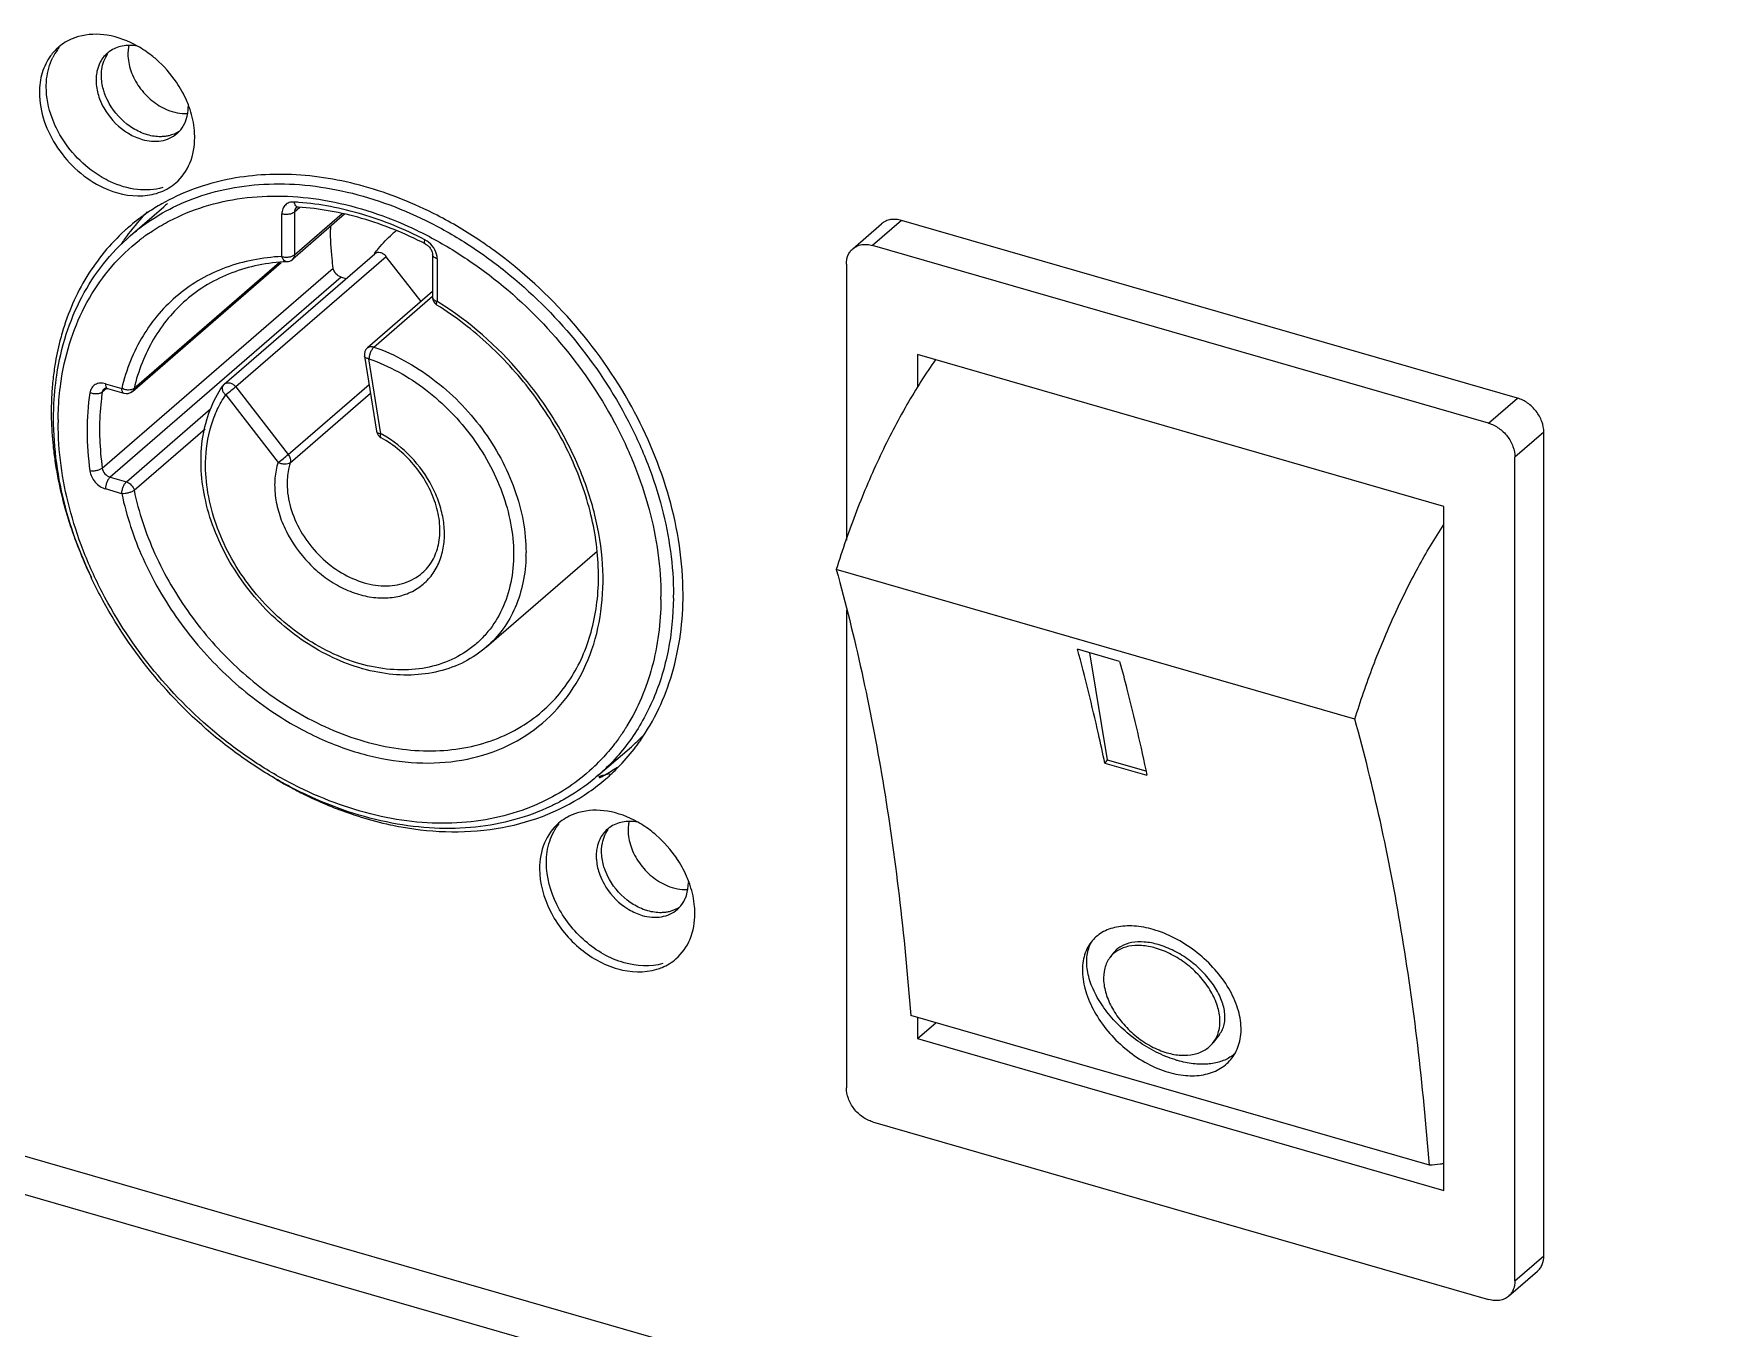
# Model space of a CAD drawing. Header units: millimetres. Extents: x 0 to 3564, y 0 to 2520.
# Drawn here: x 2432.2 to 2487.7, y 1711.8 to 1754.4 of the extents above; entities that cross this region are included whole.
import ezdxf

# ---------------------------------------------------------------- set-up
doc = ezdxf.new("R2010")
doc.units = ezdxf.units.MM
doc.layers.get('0').update_dxf_attribs({"lineweight": 13})

msp = doc.modelspace()

# ---------------------------------------------------------------- linework, layer by layer
for p, q in [((2435.389, 1747.708), (2436.489, 1748.66)), ((2440.376, 1747.026), (2440.376, 1748.429)), ((2442.439, 1748.416), (2440.722, 1746.929)), ((2440.968, 1748.642), (2440.786, 1748.484)), ((2440.786, 1748.484), (2440.786, 1747.081)), ((2440.786, 1747.081), (2442.355, 1748.44)), ((2459.156, 1747.28), (2460.106, 1748.103)), ((2460.761, 1748.213), (2459.811, 1747.391)), ((2481.026, 1742.363), (2460.761, 1748.213)), ((2445.154, 1747.534), (2445.081, 1747.578)), ((2480.076, 1741.541), (2459.811, 1747.391)), ((2434.467, 1740.062), (2442.067, 1746.644)), ((2435.456, 1742.589), (2440.357, 1746.833)), ((2440.293, 1746.825), (2435.513, 1742.686)), ((2438.481, 1742.829), (2443.431, 1747.116)), ((2443.811, 1747.02), (2438.861, 1742.733)), ((2443.423, 1747.113), (2443.427, 1747.119)), ((2443.426, 1747.111), (2443.43, 1747.116)), ((2444.955, 1745.546), (2443.811, 1747.02)), ((2445.335, 1747.084), (2445.335, 1745.681)), ((2445.485, 1746.954), (2445.485, 1745.551)), ((2458.945, 1746.775), (2458.945, 1737.696)), ((2442.324, 1746.347), (2434.724, 1739.766)), ((2442.324, 1746.347), (2442.489, 1746.3)), ((2445.335, 1745.876), (2443.193, 1744.02)), ((2443.405, 1744.048), (2445.335, 1745.72)), ((2443.093, 1743.746), (2443.488, 1741.278)), ((2443.634, 1741.195), (2443.239, 1743.663)), ((2478.604, 1738.805), (2461.283, 1743.805)), ((2461.283, 1743.805), (2461.283, 1742.728)), ((2433.102, 1742.848), (2433.152, 1743.164)), ((2434.574, 1742.84), (2435.109, 1742.686)), ((2440.583, 1740.513), (2443.242, 1742.815)), ((2434.611, 1742.687), (2434.467, 1742.562)), ((2434.618, 1742.694), (2434.641, 1742.682)), ((2434.641, 1742.682), (2435.176, 1742.527)), ((2438.527, 1742.472), (2440.25, 1740.252)), ((2438.861, 1742.733), (2440.583, 1740.513)), ((2440.649, 1740.237), (2443.289, 1742.524)), ((2480.076, 1741.541), (2481.026, 1742.363)), ((2433.015, 1741.658), (2433.015, 1741.558)), ((2435.259, 1739.611), (2438.031, 1742.012)), ((2435.513, 1739.334), (2437.848, 1741.357)), ((2443.488, 1741.278), (2443.488, 1741.278)), ((2481.892, 1741.247), (2480.942, 1740.425)), ((2481.892, 1714.141), (2481.892, 1741.247)), ((2480.942, 1713.318), (2480.942, 1740.425)), ((2434.724, 1739.766), (2435.259, 1739.611)), ((2435.109, 1739.221), (2434.574, 1739.376)), ((2478.604, 1716.288), (2478.604, 1738.805)), ((2447.107, 1734.177), (2450.746, 1737.328)), ((2475.674, 1731.797), (2458.613, 1736.722)), ((2452.847, 1735.734), (2452.847, 1735.833)), ((2458.945, 1735.389), (2458.945, 1719.668)), ((2467.936, 1733.7), (2466.55, 1734.1)), ((2466.943, 1733.986), (2467.531, 1730.466)), ((2450.773, 1729.943), (2451.873, 1730.896)), ((2467.531, 1730.466), (2467.447, 1730.356)), ((2467.447, 1730.356), (2468.832, 1729.956)), ((2467.531, 1730.466), (2468.801, 1730.099)), ((2402.997, 1725.777), (2529.876, 1689.151)), ((2402.626, 1724.617), (2529.876, 1687.883)), ((2467.731, 1724.107), (2467.616, 1723.958)), ((2478.126, 1717.12), (2461.065, 1722.045)), ((2461.283, 1721.983), (2461.283, 1721.288)), ((2461.283, 1721.288), (2461.885, 1721.809)), ((2461.283, 1721.288), (2478.604, 1716.288)), ((2471.222, 1721.43), (2471.017, 1721.162)), ((2459.811, 1718.552), (2480.076, 1712.702)), ((2480.942, 1713.318), (2481.892, 1714.141)), ((2480.731, 1712.812), (2481.681, 1713.635))]:
    msp.add_line(p, q)
for centre, radius, start, end in [((2434.124, 1752.639), 1.681, 130.9426, 143.9829), ((2434.369, 1752.819), 1.707, 140.7295, 143.8541), ((2434.424, 1752.781), 1.773, 143.9077, 153.5645), ((2435.275, 1752.976), 0.981, 125.4039, 130.9027), ((2433.658, 1750.557), 3.927, 34.118, 48.9262), ((2435.686, 1752.833), 1.424, 172.3339, 180.0472), ((2434.175, 1750.814), 3.347, 18.2908, 20.0815), ((2436.277, 1751.818), 0.988, 310.9095, 316.4205), ((2440.833, 1743.661), 6.874, 135.3002, 143.306), ((2439.751, 1742.874), 6.759, 124.9111, 130.9047), ((2439.756, 1742.867), 6.769, 124.0287, 124.9083), ((2439.804, 1742.794), 6.856, 119.5078, 124.0199), ((2440.82, 1743.659), 6.617, 129.4728, 130.894), ((2440.212, 1739.708), 9.129, 85.4827, 86.4257), ((2440.911, 1743.602), 6.972, 143.2978, 145.1918), ((2439.756, 1742.869), 6.767, 130.9065, 132.2672), ((2439.666, 1742.464), 6.464, 124.8087, 127.9523), ((2450.637, 1747.92), 8.659, 179.351, 180.0005), ((2446.271, 1745.145), 3.462, 128.1509, 130.8919), ((2440.961, 1743.567), 7.032, 145.1921, 146.6535), ((2444.727, 1746.904), 0.761, 50.4525, 55.8822), ((2440.526, 1747.156), 0.3, 272.7375, 310.8934), ((2445.635, 1745.681), 0.3, 179.9986, 237.9878), ((2439.569, 1736.087), 11.161, 57.6566, 57.9877), ((2443.389, 1743.793), 0.3, 130.8934, 189.129), ((2442.154, 1741.972), 9.363, 170.8899, 174.1273), ((2438.677, 1742.602), 0.3, 130.8934, 145.7573), ((2435.259, 1742.815), 0.3, 253.8606, 310.8934), ((2443.184, 1741.913), 10.396, 180.0024, 181.2311), ((2443.767, 1741.931), 10.979, 181.2618, 185.9283), ((2443.784, 1741.325), 0.3, 189.108, 241.2312), ((2441.823, 1737.896), 3.764, 60.0573, 61.2294), ((2444.438, 1741.996), 11.653, 185.9053, 188.3967), ((2444.886, 1742.062), 12.106, 188.3975, 191.1365), ((2445.442, 1742.175), 12.673, 191.1503, 195.6508), ((2443.127, 1739.557), 2.58, 180.0073, 182.3885), ((2443.127, 1737.288), 5.28, 358.8486, 0.0017), ((2443.127, 1735.888), 10.13, 359.3986, 0.0005), ((2447.535, 1735.904), 6.625, 310.8958, 315.2619), ((2446.538, 1735.022), 6.861, 315.4938, 322.2097), ((2446.466, 1735.077), 6.952, 322.2055, 324.9351), ((2446.194, 1734.926), 6.464, 313.8467, 316.8387), ((2447.562, 1735.889), 6.847, 300.0577, 304.2196), ((2446.594, 1734.967), 6.783, 310.9095, 315.4828), ((2447.308, 1741.899), 14.018, 239.4846, 241.8646), ((2446.61, 1734.95), 6.759, 304.9111, 310.9047), ((2447.514, 1735.972), 6.943, 298.4699, 300.0625), ((2446.234, 1738.982), 10.898, 257.834, 259.7768), ((2451.73, 1727.441), 0.981, 125.4039, 130.9027), ((2450.112, 1725.022), 3.927, 34.118, 48.9262), ((2452.141, 1727.298), 1.424, 172.3339, 180.0472), ((2450.63, 1725.28), 3.347, 18.2908, 20.0815), ((2452.732, 1726.283), 0.988, 310.9095, 316.4205), ((2467.978, 1723.919), 1.111, 148.1875, 150.9768), ((2470.931, 1721.672), 1.18, 304.8189, 307.9542), ((2470.954, 1721.643), 1.144, 307.9513, 312.9645)]:
    msp.add_arc(centre, radius, start, end)
for points, knots in [([(2433.687, 1754.264), (2433.625, 1754.246), (2433.386, 1754.166), (2433.164, 1754.032), (2433.022, 1753.91)], [0, 0, 0, 0, 0.255323, 1, 1, 1, 1]), ([(2435.626, 1753.95), (2435.319, 1754.122), (2434.683, 1754.365), (2433.991, 1754.35), (2433.687, 1754.264)], [0, 0, 0, 0, 0.527471, 1, 1, 1, 1]), ([(2435.616, 1753.948), (2435.455, 1753.977), (2435.132, 1753.985), (2434.83, 1753.862), (2434.707, 1753.775)], [0, 0, 0, 0, 0.52081, 1, 1, 1, 1]), ([(2435.336, 1753.952), (2435.332, 1753.931), (2435.317, 1753.844), (2435.311, 1753.756), (2435.311, 1753.689)], [0, 0, 0, 0, 0.245423, 1, 1, 1, 1]), ([(2436.238, 1753.517), (2436.19, 1753.559), (2435.997, 1753.718), (2435.789, 1753.858), (2435.626, 1753.95)], [0, 0, 0, 0, 0.253233, 1, 1, 1, 1]), ([(2432.764, 1753.628), (2432.643, 1753.461), (2432.454, 1753.068), (2432.399, 1752.638), (2432.399, 1752.417)], [0, 0, 0, 0, 0.482818, 1, 1, 1, 1]), ([(2432.624, 1752.612), (2432.624, 1752.698), (2432.64, 1753.026), (2432.728, 1753.353), (2432.836, 1753.57)], [0, 0, 0, 0, 0.261, 1, 1, 1, 1]), ([(2434.378, 1753.378), (2434.339, 1753.295), (2434.301, 1753.176), (2434.28, 1753.054), (2434.276, 1753.023)], [0, 0, 0, 0, 0.743252, 1, 1, 1, 1]), ([(2434.438, 1752.983), (2434.438, 1753.05), (2434.454, 1753.302), (2434.546, 1753.552), (2434.655, 1753.702)], [0, 0, 0, 0, 0.264525, 1, 1, 1, 1]), ([(2435.311, 1753.689), (2435.311, 1753.503), (2435.384, 1753.116), (2435.662, 1752.587), (2436.076, 1752.142), (2436.424, 1751.929), (2436.606, 1751.854)], [0, 0, 0, 0, 0.236284, 0.490342, 0.749729, 1, 1, 1, 1]), ([(2434.263, 1752.832), (2434.263, 1752.781), (2434.274, 1752.573), (2434.323, 1752.367), (2434.378, 1752.218)], [0, 0, 0, 0, 0.24008, 1, 1, 1, 1]), ([(2434.556, 1752.363), (2434.537, 1752.414), (2434.471, 1752.615), (2434.438, 1752.827), (2434.438, 1752.983)], [0, 0, 0, 0, 0.260064, 1, 1, 1, 1]), ([(2437.318, 1751.963), (2437.293, 1752.033), (2437.181, 1752.31), (2437.035, 1752.573), (2436.909, 1752.76)], [0, 0, 0, 0, 0.246184, 1, 1, 1, 1]), ([(2432.399, 1752.417), (2432.399, 1751.782), (2432.874, 1750.482), (2433.897, 1749.579), (2434.5, 1749.296)], [0, 0, 0, 0, 0.488225, 1, 1, 1, 1]), ([(2432.962, 1751.244), (2432.907, 1751.355), (2432.721, 1751.788), (2432.624, 1752.263), (2432.624, 1752.612)], [0, 0, 0, 0, 0.261706, 1, 1, 1, 1]), ([(2434.378, 1752.218), (2434.417, 1752.114), (2434.607, 1751.706), (2434.922, 1751.356), (2435.198, 1751.161)], [0, 0, 0, 0, 0.247157, 1, 1, 1, 1]), ([(2435.38, 1751.308), (2435.102, 1751.502), (2434.786, 1751.851), (2434.595, 1752.259), (2434.556, 1752.363)], [0, 0, 0, 0, 0.752682, 1, 1, 1, 1]), ([(2436.606, 1751.854), (2436.711, 1751.811), (2436.923, 1751.746), (2437.144, 1751.729), (2437.25, 1751.733)], [0, 0, 0, 0, 0.515629, 1, 1, 1, 1]), ([(2437.179, 1751.41), (2437.198, 1751.451), (2437.267, 1751.625), (2437.294, 1751.815), (2437.294, 1751.957)], [0, 0, 0, 0, 0.241389, 1, 1, 1, 1]), ([(2437.508, 1750.942), (2437.508, 1751.017), (2437.494, 1751.33), (2437.427, 1751.639), (2437.353, 1751.865)], [0, 0, 0, 0, 0.241038, 1, 1, 1, 1]), ([(2434.735, 1749.487), (2434.548, 1749.574), (2433.82, 1749.999), (2433.242, 1750.675), (2432.962, 1751.244)], [0, 0, 0, 0, 0.245657, 1, 1, 1, 1]), ([(2435.198, 1751.161), (2435.244, 1751.129), (2435.425, 1751.012), (2435.625, 1750.923), (2435.778, 1750.878)], [0, 0, 0, 0, 0.257752, 1, 1, 1, 1]), ([(2435.959, 1751.028), (2435.909, 1751.043), (2435.705, 1751.111), (2435.514, 1751.215), (2435.38, 1751.308)], [0, 0, 0, 0, 0.242338, 1, 1, 1, 1]), ([(2436.988, 1751.14), (2436.888, 1751.075), (2436.737, 1751.013), (2436.579, 1750.984), (2436.538, 1750.979)], [0, 0, 0, 0, 0.742221, 1, 1, 1, 1]), ([(2435.778, 1750.878), (2435.981, 1750.82), (2436.393, 1750.777), (2436.781, 1750.947), (2436.924, 1751.071)], [0, 0, 0, 0, 0.526476, 1, 1, 1, 1]), ([(2436.538, 1750.979), (2436.492, 1750.973), (2436.298, 1750.959), (2436.102, 1750.988), (2435.959, 1751.028)], [0, 0, 0, 0, 0.240118, 1, 1, 1, 1]), ([(2436.885, 1749.45), (2437.085, 1749.623), (2437.415, 1750.094), (2437.508, 1750.655), (2437.508, 1750.942)], [0, 0, 0, 0, 0.479987, 1, 1, 1, 1]), ([(2434.5, 1749.296), (2434.902, 1749.108), (2435.565, 1748.947), (2436.395, 1749.119), (2436.74, 1749.324), (2436.885, 1749.45)], [0, 0, 0, 0, 0.530825, 0.770855, 1, 1, 1, 1]), ([(2436.456, 1749.293), (2436.188, 1749.216), (2435.585, 1749.181), (2435.014, 1749.357), (2434.735, 1749.487)], [0, 0, 0, 0, 0.475171, 1, 1, 1, 1]), ([(2445.484, 1748.381), (2444.719, 1748.776), (2443.159, 1749.404), (2440.749, 1749.815), (2438.451, 1749.639), (2437.049, 1749.113), (2436.427, 1748.76)], [0, 0, 0, 0, 0.273974, 0.531465, 0.772256, 1, 1, 1, 1]), ([(2437.16, 1748.811), (2437.543, 1748.974), (2438.351, 1749.237), (2439.634, 1749.429), (2440.98, 1749.421), (2442.856, 1749.142), (2444.72, 1748.467), (2446.479, 1747.47), (2448.191, 1746.236), (2450.09, 1744.352), (2451.567, 1742.127), (2452.431, 1740.22), (2453.047, 1738.326), (2453.257, 1736.851), (2453.257, 1735.888)], [0, 0, 0, 0, 0.052676, 0.107098, 0.163635, 0.222468, 0.346628, 0.411726, 0.478253, 0.613427, 0.748036, 0.813886, 0.878085, 1, 1, 1, 1]), ([(2436.681, 1748.198), (2437.046, 1748.389), (2437.824, 1748.709), (2439.078, 1748.981), (2440.406, 1749.048), (2442.272, 1748.861), (2444.145, 1748.26), (2445.921, 1747.321), (2447.661, 1746.133), (2449.598, 1744.284), (2451.11, 1742.076), (2451.998, 1740.173), (2452.631, 1738.278), (2452.847, 1736.798), (2452.847, 1735.833)], [0, 0, 0, 0, 0.05233, 0.106249, 0.162226, 0.220529, 0.343932, 0.408888, 0.475433, 0.61105, 0.746463, 0.812764, 0.877397, 1, 1, 1, 1]), ([(2435.389, 1747.708), (2435.651, 1747.935), (2436.215, 1748.351), (2436.837, 1748.673), (2437.16, 1748.811)], [0, 0, 0, 0, 0.497357, 1, 1, 1, 1]), ([(2440.781, 1748.819), (2440.727, 1748.822), (2440.62, 1748.811), (2440.481, 1748.729), (2440.393, 1748.592), (2440.376, 1748.484), (2440.376, 1748.429)], [0, 0, 0, 0, 0.25625, 0.49595, 0.738044, 1, 1, 1, 1]), ([(2440.786, 1748.484), (2440.763, 1748.465), (2440.704, 1748.434), (2440.601, 1748.41), (2440.488, 1748.407), (2440.412, 1748.419), (2440.376, 1748.429)], [0, 0, 0, 0, 0.208421, 0.462084, 0.736249, 1, 1, 1, 1]), ([(2440.912, 1748.649), (2440.897, 1748.65), (2440.866, 1748.661), (2440.828, 1748.699), (2440.798, 1748.753), (2440.786, 1748.796), (2440.781, 1748.819)], [0, 0, 0, 0, 0.194618, 0.419508, 0.688981, 1, 1, 1, 1]), ([(2440.849, 1748.636), (2440.829, 1748.618), (2440.795, 1748.57), (2440.786, 1748.513), (2440.786, 1748.484)], [0, 0, 0, 0, 0.479953, 1, 1, 1, 1]), ([(2440.912, 1748.649), (2440.897, 1748.65), (2440.875, 1748.65), (2440.854, 1748.64), (2440.849, 1748.636)], [0, 0, 0, 0, 0.693556, 1, 1, 1, 1]), ([(2445.093, 1747.441), (2444.425, 1747.785), (2443.065, 1748.339), (2441.617, 1748.605), (2440.912, 1748.649)], [0, 0, 0, 0, 0.515648, 1, 1, 1, 1]), ([(2445.081, 1747.578), (2444.418, 1747.919), (2443.068, 1748.473), (2441.633, 1748.753), (2440.931, 1748.808)], [0, 0, 0, 0, 0.514108, 1, 1, 1, 1]), ([(2447.362, 1747.219), (2447.211, 1747.329), (2446.608, 1747.751), (2445.973, 1748.129), (2445.484, 1748.381)], [0, 0, 0, 0, 0.252959, 1, 1, 1, 1]), ([(2435.205, 1747.877), (2434.723, 1747.439), (2433.868, 1746.397), (2433.336, 1745.163), (2433.147, 1744.515)], [0, 0, 0, 0, 0.490996, 1, 1, 1, 1]), ([(2435.976, 1747.772), (2436.032, 1747.811), (2436.26, 1747.964), (2436.498, 1748.103), (2436.681, 1748.198)], [0, 0, 0, 0, 0.249249, 1, 1, 1, 1]), ([(2442.067, 1746.644), (2442.052, 1746.751), (2442.001, 1747.175), (2441.977, 1747.602), (2441.977, 1747.92)], [0, 0, 0, 0, 0.253837, 1, 1, 1, 1]), ([(2443.427, 1747.119), (2443.468, 1747.179), (2443.641, 1747.41), (2443.841, 1747.62), (2444.005, 1747.761)], [0, 0, 0, 0, 0.251571, 1, 1, 1, 1]), ([(2460.761, 1748.213), (2460.701, 1748.231), (2460.581, 1748.253), (2460.403, 1748.247), (2460.24, 1748.198), (2460.147, 1748.138), (2460.106, 1748.103)], [0, 0, 0, 0, 0.270914, 0.525681, 0.766721, 1, 1, 1, 1]), ([(2432.971, 1743.126), (2433.039, 1743.579), (2433.243, 1744.463), (2433.758, 1745.702), (2434.469, 1746.802), (2435.066, 1747.428), (2435.389, 1747.708)], [0, 0, 0, 0, 0.260422, 0.512251, 0.757789, 1, 1, 1, 1]), ([(2433.152, 1743.164), (2433.231, 1743.609), (2433.455, 1744.471), (2434.003, 1745.669), (2434.745, 1746.719), (2435.36, 1747.304), (2435.691, 1747.561)], [0, 0, 0, 0, 0.260977, 0.512634, 0.757776, 1, 1, 1, 1]), ([(2445.093, 1747.441), (2445.078, 1747.449), (2445.068, 1747.485), (2445.071, 1747.531), (2445.077, 1747.561), (2445.081, 1747.578)], [0, 0, 0, 0, 0.358245, 0.644555, 1, 1, 1, 1]), ([(2445.093, 1747.441), (2445.128, 1747.423), (2445.194, 1747.375), (2445.272, 1747.284), (2445.322, 1747.183), (2445.335, 1747.114), (2445.335, 1747.084)], [0, 0, 0, 0, 0.261153, 0.538667, 0.797021, 1, 1, 1, 1]), ([(2445.485, 1746.954), (2445.485, 1747.053), (2445.427, 1747.259), (2445.294, 1747.423), (2445.212, 1747.491)], [0, 0, 0, 0, 0.482093, 1, 1, 1, 1]), ([(2453.573, 1735.912), (2453.573, 1738.044), (2452.562, 1741.353), (2449.997, 1744.975), (2448.289, 1746.544), (2447.362, 1747.219)], [0, 0, 0, 0, 0.481624, 0.74099, 1, 1, 1, 1]), ([(2458.945, 1746.775), (2458.945, 1746.872), (2458.97, 1747.018), (2459.061, 1747.183), (2459.123, 1747.251), (2459.156, 1747.28)], [0, 0, 0, 0, 0.518373, 0.761985, 1, 1, 1, 1]), ([(2459.156, 1747.28), (2459.197, 1747.316), (2459.29, 1747.375), (2459.453, 1747.424), (2459.631, 1747.43), (2459.751, 1747.408), (2459.811, 1747.391)], [0, 0, 0, 0, 0.233279, 0.474319, 0.729086, 1, 1, 1, 1]), ([(2440.376, 1747.026), (2440.057, 1747.01), (2439.429, 1746.936), (2438.528, 1746.686), (2437.699, 1746.302), (2436.956, 1745.79), (2436.314, 1745.16), (2435.782, 1744.423), (2435.37, 1743.591), (2435.182, 1742.994), (2435.109, 1742.686)], [0, 0, 0, 0, 0.130446, 0.256783, 0.380037, 0.501563, 0.622867, 0.74548, 0.870818, 1, 1, 1, 1]), ([(2440.54, 1746.856), (2440.225, 1746.841), (2439.608, 1746.766), (2438.726, 1746.514), (2437.92, 1746.126), (2437.441, 1745.782), (2437.222, 1745.591)], [0, 0, 0, 0, 0.261584, 0.513642, 0.758687, 1, 1, 1, 1]), ([(2440.376, 1747.026), (2440.412, 1747.015), (2440.488, 1747.003), (2440.601, 1747.007), (2440.704, 1747.03), (2440.763, 1747.061), (2440.786, 1747.081)], [0, 0, 0, 0, 0.263751, 0.537917, 0.79158, 1, 1, 1, 1]), ([(2440.54, 1746.856), (2440.524, 1746.855), (2440.487, 1746.863), (2440.44, 1746.9), (2440.402, 1746.956), (2440.383, 1747.001), (2440.376, 1747.026)], [0, 0, 0, 0, 0.198551, 0.425431, 0.693839, 1, 1, 1, 1]), ([(2440.786, 1747.081), (2440.786, 1747.051), (2440.776, 1746.994), (2440.743, 1746.946), (2440.722, 1746.929)], [0, 0, 0, 0, 0.52008, 1, 1, 1, 1]), ([(2442.324, 1746.347), (2442.259, 1746.366), (2442.141, 1746.448), (2442.077, 1746.577), (2442.067, 1746.644)], [0, 0, 0, 0, 0.499972, 1, 1, 1, 1]), ([(2443.811, 1747.02), (2443.786, 1747.052), (2443.728, 1747.107), (2443.624, 1747.157), (2443.532, 1747.163), (2443.469, 1747.143), (2443.442, 1747.126), (2443.431, 1747.116)], [0, 0, 0, 0, 0.280899, 0.545747, 0.783061, 0.893104, 1, 1, 1, 1]), ([(2445.485, 1746.954), (2445.464, 1746.96), (2445.425, 1746.975), (2445.377, 1747.005), (2445.344, 1747.041), (2445.335, 1747.071), (2445.335, 1747.084)], [0, 0, 0, 0, 0.315677, 0.58638, 0.809407, 1, 1, 1, 1]), ([(2437.222, 1745.591), (2437.012, 1745.409), (2436.619, 1745.008), (2436.133, 1744.312), (2435.755, 1743.532), (2435.581, 1742.974), (2435.513, 1742.686)], [0, 0, 0, 0, 0.243277, 0.489385, 0.740949, 1, 1, 1, 1]), ([(2445.335, 1745.681), (2445.335, 1745.667), (2445.344, 1745.638), (2445.377, 1745.601), (2445.425, 1745.571), (2445.464, 1745.557), (2445.485, 1745.551)], [0, 0, 0, 0, 0.190593, 0.413621, 0.684323, 1, 1, 1, 1]), ([(2445.476, 1745.426), (2445.471, 1745.429), (2445.466, 1745.439), (2445.464, 1745.454), (2445.464, 1745.476), (2445.471, 1745.509), (2445.48, 1745.536), (2445.485, 1745.551)], [0, 0, 0, 0, 0.13853, 0.231296, 0.344202, 0.633491, 1, 1, 1, 1]), ([(2440.376, 1731.841), (2440.862, 1731.537), (2441.861, 1731.014), (2443.429, 1730.505), (2444.984, 1730.307), (2446.468, 1730.429), (2447.823, 1730.874), (2448.992, 1731.629), (2449.922, 1732.662), (2450.575, 1733.926), (2450.928, 1735.368), (2450.973, 1736.93), (2450.713, 1738.553), (2450.159, 1740.178), (2449.333, 1741.746), (2447.92, 1743.672), (2446.547, 1744.879), (2445.54, 1745.516)], [0, 0, 0, 0, 0.067618, 0.132233, 0.193429, 0.251269, 0.306385, 0.359942, 0.413448, 0.468424, 0.526064, 0.587036, 0.651443, 0.718888, 0.788592, 0.859522, 1, 1, 1, 1]), ([(2448.94, 1732.06), (2449.143, 1732.236), (2449.523, 1732.624), (2449.996, 1733.298), (2450.365, 1734.055), (2450.626, 1734.885), (2450.775, 1735.774), (2450.82, 1737.043), (2450.572, 1738.707), (2449.839, 1740.667), (2448.708, 1742.517), (2447.247, 1744.149), (2446.088, 1745.044), (2445.476, 1745.426)], [0, 0, 0, 0, 0.051127, 0.102956, 0.15605, 0.210921, 0.267894, 0.327141, 0.452225, 0.585135, 0.723139, 0.862683, 1, 1, 1, 1]), ([(2433.147, 1744.515), (2433.122, 1744.429), (2433.026, 1744.079), (2432.952, 1743.724), (2432.909, 1743.454)], [0, 0, 0, 0, 0.247166, 1, 1, 1, 1]), ([(2443.193, 1744.02), (2443.206, 1744.031), (2443.236, 1744.05), (2443.309, 1744.07), (2443.368, 1744.061), (2443.405, 1744.048)], [0, 0, 0, 0, 0.232315, 0.473442, 1, 1, 1, 1]), ([(2443.405, 1744.048), (2443.382, 1744.028), (2443.34, 1743.975), (2443.291, 1743.881), (2443.255, 1743.774), (2443.242, 1743.7), (2443.239, 1743.663)], [0, 0, 0, 0, 0.212271, 0.470969, 0.745135, 1, 1, 1, 1]), ([(2443.405, 1744.048), (2444.099, 1743.806), (2445.096, 1743.249), (2446.227, 1742.253), (2446.98, 1741.374), (2447.596, 1740.406), (2448.054, 1739.382), (2448.339, 1738.337), (2448.407, 1737.632), (2448.407, 1737.288)], [0, 0, 0, 0, 0.247709, 0.377032, 0.507276, 0.636432, 0.762592, 0.884145, 1, 1, 1, 1]), ([(2443.239, 1743.663), (2443.22, 1743.666), (2443.185, 1743.672), (2443.139, 1743.69), (2443.106, 1743.713), (2443.095, 1743.735), (2443.093, 1743.746)], [0, 0, 0, 0, 0.328531, 0.603259, 0.821356, 1, 1, 1, 1]), ([(2443.239, 1743.663), (2443.908, 1743.43), (2444.869, 1742.891), (2445.955, 1741.925), (2446.675, 1741.073), (2447.26, 1740.136), (2447.69, 1739.147), (2447.949, 1738.14), (2448.003, 1737.462), (2447.996, 1737.132)], [0, 0, 0, 0, 0.248128, 0.377684, 0.508096, 0.637295, 0.763337, 0.884594, 1, 1, 1, 1]), ([(2461.886, 1743.644), (2461.547, 1743.162), (2460.895, 1742.127), (2460.027, 1740.454), (2459.253, 1738.639), (2458.813, 1737.371), (2458.613, 1736.722)], [0, 0, 0, 0, 0.230162, 0.476643, 0.734932, 1, 1, 1, 1]), ([(2432.84, 1742.93), (2432.831, 1742.846), (2432.801, 1742.508), (2432.788, 1742.168), (2432.788, 1741.912)], [0, 0, 0, 0, 0.247582, 1, 1, 1, 1]), ([(2432.865, 1741.688), (2432.865, 1741.81), (2432.873, 1742.291), (2432.917, 1742.771), (2432.971, 1743.126)], [0, 0, 0, 0, 0.253625, 1, 1, 1, 1]), ([(2433.015, 1741.658), (2433.016, 1741.759), (2433.026, 1742.156), (2433.061, 1742.553), (2433.102, 1742.848)], [0, 0, 0, 0, 0.253268, 1, 1, 1, 1]), ([(2434.574, 1742.84), (2434.516, 1742.857), (2434.398, 1742.872), (2434.256, 1742.831), (2434.168, 1742.766), (2434.097, 1742.681), (2434.069, 1742.599), (2434.06, 1742.543)], [0, 0, 0, 0, 0.269372, 0.51398, 0.632396, 0.751365, 1, 1, 1, 1]), ([(2434.574, 1742.84), (2434.574, 1742.81), (2434.579, 1742.758), (2434.602, 1742.709), (2434.618, 1742.694)], [0, 0, 0, 0, 0.581851, 1, 1, 1, 1]), ([(2447.107, 1734.177), (2446.886, 1733.986), (2446.391, 1733.653), (2445.541, 1733.342), (2444.613, 1733.222), (2443.29, 1733.32), (2441.971, 1733.8), (2440.771, 1734.571), (2439.929, 1735.299), (2439.191, 1736.143), (2438.387, 1737.367), (2437.86, 1738.721), (2437.688, 1740.095), (2437.742, 1741.071), (2437.979, 1741.979), (2438.261, 1742.524), (2438.429, 1742.771)], [0, 0, 0, 0, 0.054276, 0.109647, 0.167033, 0.227038, 0.354958, 0.422641, 0.491744, 0.561361, 0.630535, 0.763668, 0.826723, 0.88694, 0.944506, 1, 1, 1, 1]), ([(2438.429, 1742.771), (2438.416, 1742.752), (2438.4, 1742.702), (2438.414, 1742.622), (2438.457, 1742.541), (2438.502, 1742.494), (2438.527, 1742.472)], [0, 0, 0, 0, 0.203705, 0.434857, 0.703202, 1, 1, 1, 1]), ([(2438.481, 1742.829), (2438.492, 1742.839), (2438.519, 1742.856), (2438.582, 1742.876), (2438.674, 1742.87), (2438.778, 1742.82), (2438.836, 1742.765), (2438.861, 1742.733)], [0, 0, 0, 0, 0.10689, 0.216933, 0.454257, 0.719113, 1, 1, 1, 1]), ([(2434.06, 1742.543), (2433.997, 1742.127), (2433.936, 1741.265), (2434, 1740.404), (2434.06, 1739.969)], [0, 0, 0, 0, 0.489637, 1, 1, 1, 1]), ([(2434.467, 1742.562), (2434.445, 1742.543), (2434.385, 1742.514), (2434.283, 1742.498), (2434.17, 1742.507), (2434.095, 1742.528), (2434.06, 1742.543)], [0, 0, 0, 0, 0.205907, 0.455715, 0.729749, 1, 1, 1, 1]), ([(2434.467, 1742.562), (2434.452, 1742.462), (2434.399, 1742.056), (2434.377, 1741.647), (2434.377, 1741.338)], [0, 0, 0, 0, 0.246166, 1, 1, 1, 1]), ([(2434.528, 1742.677), (2434.512, 1742.663), (2434.484, 1742.627), (2434.471, 1742.584), (2434.467, 1742.562)], [0, 0, 0, 0, 0.486554, 1, 1, 1, 1]), ([(2434.528, 1742.677), (2434.536, 1742.684), (2434.558, 1742.691), (2434.597, 1742.692), (2434.625, 1742.686), (2434.641, 1742.682)], [0, 0, 0, 0, 0.270402, 0.563115, 1, 1, 1, 1]), ([(2435.176, 1742.527), (2435.166, 1742.53), (2435.144, 1742.545), (2435.124, 1742.581), (2435.112, 1742.629), (2435.109, 1742.666), (2435.109, 1742.686)], [0, 0, 0, 0, 0.180629, 0.399517, 0.673555, 1, 1, 1, 1]), ([(2435.333, 1742.632), (2435.314, 1742.632), (2435.237, 1742.637), (2435.161, 1742.659), (2435.109, 1742.686)], [0, 0, 0, 0, 0.247739, 1, 1, 1, 1]), ([(2435.436, 1742.646), (2435.429, 1742.644), (2435.395, 1742.635), (2435.359, 1742.632), (2435.333, 1742.632)], [0, 0, 0, 0, 0.236002, 1, 1, 1, 1]), ([(2435.513, 1742.686), (2435.508, 1742.682), (2435.485, 1742.664), (2435.458, 1742.653), (2435.436, 1742.646)], [0, 0, 0, 0, 0.229575, 1, 1, 1, 1]), ([(2435.513, 1742.686), (2435.509, 1742.667), (2435.495, 1742.631), (2435.47, 1742.601), (2435.456, 1742.589)], [0, 0, 0, 0, 0.510379, 1, 1, 1, 1]), ([(2437.865, 1740.259), (2437.874, 1740.661), (2437.958, 1741.257), (2438.235, 1741.988), (2438.422, 1742.318), (2438.527, 1742.472)], [0, 0, 0, 0, 0.515423, 0.760975, 1, 1, 1, 1]), ([(2438.861, 1742.733), (2438.809, 1742.688), (2438.699, 1742.6), (2438.586, 1742.514), (2438.527, 1742.472)], [0, 0, 0, 0, 0.486774, 1, 1, 1, 1]), ([(2481.892, 1741.247), (2481.892, 1741.366), (2481.841, 1741.614), (2481.652, 1741.945), (2481.375, 1742.213), (2481.144, 1742.329), (2481.026, 1742.363)], [0, 0, 0, 0, 0.238017, 0.494383, 0.753893, 1, 1, 1, 1]), ([(2449.231, 1728.938), (2448.847, 1728.756), (2448.035, 1728.456), (2446.738, 1728.216), (2445.375, 1728.182), (2443.475, 1728.414), (2441.58, 1729.056), (2439.79, 1730.033), (2438.045, 1731.253), (2436.107, 1733.135), (2434.598, 1735.371), (2433.712, 1737.296), (2433.079, 1739.214), (2432.865, 1740.711), (2432.865, 1741.688)], [0, 0, 0, 0, 0.053135, 0.107799, 0.164389, 0.223136, 0.346883, 0.411749, 0.478063, 0.612925, 0.747432, 0.813323, 0.87763, 1, 1, 1, 1]), ([(2448.69, 1728.961), (2448.317, 1728.803), (2447.529, 1728.548), (2446.279, 1728.363), (2444.968, 1728.372), (2443.141, 1728.645), (2441.326, 1729.304), (2439.613, 1730.277), (2437.946, 1731.479), (2436.097, 1733.315), (2434.66, 1735.482), (2433.818, 1737.339), (2433.218, 1739.184), (2433.015, 1740.621), (2433.015, 1741.558)], [0, 0, 0, 0, 0.052685, 0.107118, 0.163668, 0.222513, 0.346688, 0.411788, 0.478314, 0.613478, 0.748069, 0.813909, 0.878099, 1, 1, 1, 1]), ([(2434.377, 1741.338), (2434.377, 1741.233), (2434.385, 1740.807), (2434.423, 1740.381), (2434.467, 1740.062)], [0, 0, 0, 0, 0.246283, 1, 1, 1, 1]), ([(2443.488, 1741.278), (2443.49, 1741.267), (2443.501, 1741.245), (2443.534, 1741.222), (2443.58, 1741.204), (2443.615, 1741.198), (2443.634, 1741.195)], [0, 0, 0, 0, 0.178624, 0.39667, 0.671398, 1, 1, 1, 1]), ([(2443.64, 1741.062), (2443.626, 1741.07), (2443.618, 1741.106), (2443.623, 1741.15), (2443.63, 1741.179), (2443.634, 1741.195)], [0, 0, 0, 0, 0.351688, 0.639897, 1, 1, 1, 1]), ([(2445.672, 1737.372), (2445.706, 1737.536), (2445.74, 1737.881), (2445.692, 1738.411), (2445.552, 1738.949), (2445.243, 1739.66), (2444.664, 1740.465), (2444.04, 1740.963), (2443.702, 1741.158)], [0, 0, 0, 0, 0.111066, 0.228212, 0.351078, 0.478618, 0.740622, 1, 1, 1, 1]), ([(2480.076, 1741.541), (2480.194, 1741.506), (2480.425, 1741.39), (2480.702, 1741.123), (2480.891, 1740.791), (2480.942, 1740.543), (2480.942, 1740.425)], [0, 0, 0, 0, 0.246106, 0.505616, 0.761983, 1, 1, 1, 1]), ([(2444.996, 1736.615), (2445.061, 1736.671), (2445.184, 1736.798), (2445.389, 1737.097), (2445.556, 1737.556), (2445.595, 1738.177), (2445.474, 1738.841), (2445.198, 1739.505), (2444.653, 1740.326), (2444.072, 1740.825), (2443.64, 1741.062)], [0, 0, 0, 0, 0.048858, 0.09875, 0.203856, 0.319539, 0.446156, 0.581575, 0.722165, 1, 1, 1, 1]), ([(2434.467, 1740.062), (2434.445, 1740.043), (2434.385, 1740.01), (2434.284, 1739.978), (2434.173, 1739.962), (2434.096, 1739.964), (2434.06, 1739.969)], [0, 0, 0, 0, 0.211132, 0.468414, 0.742593, 1, 1, 1, 1]), ([(2434.467, 1740.062), (2434.477, 1739.995), (2434.541, 1739.866), (2434.659, 1739.784), (2434.724, 1739.766)], [0, 0, 0, 0, 0.500028, 1, 1, 1, 1]), ([(2447.996, 1737.132), (2447.99, 1736.812), (2447.917, 1736.188), (2447.61, 1735.319), (2447.197, 1734.696), (2446.788, 1734.285), (2446.329, 1733.931), (2445.661, 1733.601), (2444.762, 1733.408), (2443.797, 1733.421), (2442.803, 1733.635), (2441.817, 1734.042), (2440.55, 1734.824), (2439.461, 1735.904), (2438.642, 1737.176), (2438.189, 1738.19), (2437.916, 1739.224), (2437.859, 1739.921), (2437.865, 1740.259)], [0, 0, 0, 0, 0.059482, 0.11584, 0.169989, 0.196709, 0.223417, 0.277465, 0.333644, 0.392902, 0.455618, 0.521629, 0.590324, 0.73147, 0.801998, 0.870842, 0.937053, 1, 1, 1, 1]), ([(2440.25, 1740.252), (2440.196, 1740.083), (2440.127, 1739.718), (2440.141, 1739.149), (2440.268, 1738.562), (2440.581, 1737.782), (2441.086, 1737.073), (2441.727, 1736.502), (2442.257, 1736.16), (2442.728, 1735.957), (2443.109, 1735.852), (2443.478, 1735.788), (2443.929, 1735.779), (2444.44, 1735.887), (2444.891, 1736.113), (2445.261, 1736.449), (2445.532, 1736.877), (2445.638, 1737.203), (2445.672, 1737.372)], [0, 0, 0, 0, 0.05852, 0.120571, 0.186097, 0.254544, 0.395798, 0.46659, 0.535723, 0.602178, 0.634207, 0.665345, 0.724866, 0.781196, 0.835339, 0.888785, 0.943196, 1, 1, 1, 1]), ([(2440.25, 1740.252), (2440.309, 1740.294), (2440.421, 1740.38), (2440.531, 1740.468), (2440.583, 1740.513)], [0, 0, 0, 0, 0.513227, 1, 1, 1, 1]), ([(2440.649, 1740.237), (2440.628, 1740.219), (2440.568, 1740.192), (2440.466, 1740.184), (2440.355, 1740.203), (2440.283, 1740.233), (2440.25, 1740.252)], [0, 0, 0, 0, 0.203851, 0.449749, 0.723476, 1, 1, 1, 1]), ([(2440.649, 1740.237), (2440.632, 1740.184), (2440.572, 1739.962), (2440.548, 1739.731), (2440.548, 1739.557)], [0, 0, 0, 0, 0.242848, 1, 1, 1, 1]), ([(2440.583, 1740.513), (2440.615, 1740.472), (2440.661, 1740.383), (2440.663, 1740.281), (2440.649, 1740.237)], [0, 0, 0, 0, 0.530934, 1, 1, 1, 1]), ([(2434.06, 1739.969), (2434.069, 1739.903), (2434.112, 1739.77), (2434.227, 1739.595), (2434.384, 1739.455), (2434.51, 1739.394), (2434.574, 1739.376)], [0, 0, 0, 0, 0.24337, 0.500027, 0.756669, 1, 1, 1, 1]), ([(2434.724, 1739.766), (2434.702, 1739.746), (2434.66, 1739.692), (2434.615, 1739.597), (2434.583, 1739.488), (2434.574, 1739.413), (2434.574, 1739.376)], [0, 0, 0, 0, 0.211118, 0.468382, 0.742561, 1, 1, 1, 1]), ([(2435.109, 1739.221), (2435.109, 1739.258), (2435.118, 1739.334), (2435.15, 1739.442), (2435.195, 1739.538), (2435.237, 1739.592), (2435.259, 1739.611)], [0, 0, 0, 0, 0.257439, 0.531619, 0.788882, 1, 1, 1, 1]), ([(2435.259, 1739.611), (2435.321, 1739.593), (2435.435, 1739.517), (2435.5, 1739.398), (2435.513, 1739.334)], [0, 0, 0, 0, 0.497318, 1, 1, 1, 1]), ([(2440.55, 1739.45), (2440.561, 1739.186), (2440.666, 1738.642), (2441.023, 1737.879), (2441.555, 1737.198), (2442.216, 1736.655), (2442.843, 1736.349), (2443.356, 1736.219), (2443.728, 1736.18), (2444.087, 1736.2), (2444.424, 1736.279), (2444.732, 1736.415), (2444.913, 1736.543), (2444.996, 1736.615)], [0, 0, 0, 0, 0.125781, 0.259623, 0.39728, 0.533522, 0.663475, 0.725134, 0.784234, 0.840841, 0.895267, 0.948069, 1, 1, 1, 1]), ([(2435.513, 1739.334), (2435.49, 1739.315), (2435.432, 1739.28), (2435.331, 1739.244), (2435.221, 1739.222), (2435.146, 1739.219), (2435.109, 1739.221)], [0, 0, 0, 0, 0.212527, 0.471536, 0.745697, 1, 1, 1, 1]), ([(2435.109, 1739.221), (2435.262, 1738.489), (2435.749, 1737.027), (2436.917, 1735.008), (2438.468, 1733.226), (2439.715, 1732.254), (2440.376, 1731.841)], [0, 0, 0, 0, 0.241544, 0.493247, 0.748488, 1, 1, 1, 1]), ([(2435.513, 1739.334), (2435.663, 1738.616), (2436.143, 1737.182), (2437.297, 1735.207), (2438.828, 1733.47), (2440.059, 1732.528), (2440.71, 1732.131)], [0, 0, 0, 0, 0.241661, 0.493537, 0.748802, 1, 1, 1, 1]), ([(2433.239, 1738.756), (2433.293, 1738.562), (2433.532, 1737.779), (2433.841, 1737.018), (2434.109, 1736.462)], [0, 0, 0, 0, 0.246302, 1, 1, 1, 1]), ([(2475.674, 1731.797), (2475.856, 1732.388), (2476.254, 1733.546), (2476.947, 1735.215), (2477.72, 1736.771), (2478.298, 1737.746), (2478.599, 1738.206)], [0, 0, 0, 0, 0.262607, 0.519529, 0.7666, 1, 1, 1, 1]), ([(2448.406, 1737.182), (2448.4, 1736.884), (2448.338, 1736.301), (2448.084, 1735.478), (2447.677, 1734.754), (2447.309, 1734.352), (2447.107, 1734.177)], [0, 0, 0, 0, 0.265623, 0.518692, 0.762012, 1, 1, 1, 1]), ([(2458.613, 1736.722), (2458.925, 1735.608), (2459.495, 1733.305), (2460.18, 1729.727), (2460.715, 1725.952), (2460.964, 1723.367), (2461.065, 1722.045)], [0, 0, 0, 0, 0.23282, 0.477319, 0.73319, 1, 1, 1, 1]), ([(2453.256, 1735.782), (2453.25, 1735.203), (2453.141, 1734.071), (2452.735, 1732.724), (2452.258, 1731.751), (2451.833, 1731.083), (2451.34, 1730.475), (2450.968, 1730.113), (2450.773, 1729.943)], [0, 0, 0, 0, 0.265749, 0.518688, 0.64137, 0.762067, 0.881386, 1, 1, 1, 1]), ([(2452.847, 1735.734), (2452.843, 1735.353), (2452.791, 1734.605), (2452.577, 1733.519), (2452.23, 1732.502), (2451.908, 1731.874), (2451.727, 1731.578)], [0, 0, 0, 0, 0.262092, 0.515534, 0.761017, 1, 1, 1, 1]), ([(2452.157, 1731.083), (2452.627, 1731.754), (2453.358, 1733.325), (2453.573, 1735.034), (2453.573, 1735.912)], [0, 0, 0, 0, 0.482788, 1, 1, 1, 1]), ([(2467.447, 1730.356), (2467.38, 1730.676), (2467.109, 1731.931), (2466.802, 1733.177), (2466.55, 1734.1)], [0, 0, 0, 0, 0.255175, 1, 1, 1, 1]), ([(2467.936, 1733.7), (2468.018, 1733.396), (2468.346, 1732.156), (2468.635, 1730.905), (2468.832, 1729.956)], [0, 0, 0, 0, 0.244838, 1, 1, 1, 1]), ([(2440.71, 1732.131), (2441.406, 1731.706), (2442.51, 1731.193), (2444.043, 1730.829), (2445.156, 1730.73), (2446.226, 1730.803), (2447.232, 1731.049), (2448.15, 1731.462), (2448.693, 1731.846), (2448.94, 1732.06)], [0, 0, 0, 0, 0.278161, 0.410128, 0.536697, 0.658052, 0.774876, 0.888336, 1, 1, 1, 1]), ([(2478.126, 1717.12), (2478.025, 1718.442), (2477.776, 1721.027), (2477.241, 1724.802), (2476.556, 1728.38), (2475.986, 1730.683), (2475.674, 1731.797)], [0, 0, 0, 0, 0.26681, 0.522681, 0.76718, 1, 1, 1, 1]), ([(2451.445, 1731.155), (2451.403, 1731.098), (2451.235, 1730.872), (2451.053, 1730.658), (2450.909, 1730.504)], [0, 0, 0, 0, 0.250998, 1, 1, 1, 1]), ([(2451.727, 1731.578), (2451.704, 1731.542), (2451.614, 1731.398), (2451.519, 1731.258), (2451.445, 1731.155)], [0, 0, 0, 0, 0.250862, 1, 1, 1, 1]), ([(2450.672, 1730.264), (2450.435, 1730.037), (2449.925, 1729.617), (2449.357, 1729.28), (2449.062, 1729.132)], [0, 0, 0, 0, 0.498331, 1, 1, 1, 1]), ([(2451.158, 1729.999), (2451.126, 1729.994), (2451.002, 1729.968), (2450.879, 1729.931), (2450.791, 1729.897)], [0, 0, 0, 0, 0.253274, 1, 1, 1, 1]), ([(2440.698, 1729.538), (2440.858, 1729.452), (2441.494, 1729.128), (2442.157, 1728.854), (2442.662, 1728.683)], [0, 0, 0, 0, 0.25409, 1, 1, 1, 1]), ([(2450.773, 1729.943), (2450.688, 1729.87), (2450.343, 1729.586), (2449.968, 1729.335), (2449.676, 1729.17)], [0, 0, 0, 0, 0.249457, 1, 1, 1, 1]), ([(2444.3, 1728.257), (2445.395, 1728.06), (2447.583, 1728.003), (2449.639, 1728.821), (2450.479, 1729.407)], [0, 0, 0, 0, 0.520688, 1, 1, 1, 1]), ([(2449.062, 1729.132), (2449.031, 1729.117), (2448.909, 1729.057), (2448.784, 1729.001), (2448.69, 1728.961)], [0, 0, 0, 0, 0.249341, 1, 1, 1, 1]), ([(2449.676, 1729.17), (2449.64, 1729.149), (2449.493, 1729.068), (2449.344, 1728.992), (2449.231, 1728.938)], [0, 0, 0, 0, 0.249438, 1, 1, 1, 1]), ([(2442.662, 1728.683), (2442.767, 1728.647), (2443.188, 1728.511), (2443.615, 1728.399), (2443.938, 1728.329)], [0, 0, 0, 0, 0.253141, 1, 1, 1, 1]), ([(2449.477, 1728.375), (2449.276, 1728.202), (2448.946, 1727.73), (2448.853, 1727.17), (2448.853, 1726.882)], [0, 0, 0, 0, 0.479987, 1, 1, 1, 1]), ([(2449.078, 1727.077), (2449.078, 1727.315), (2449.142, 1727.778), (2449.362, 1728.194), (2449.502, 1728.365)], [0, 0, 0, 0, 0.518155, 1, 1, 1, 1]), ([(2450.142, 1728.729), (2450.08, 1728.712), (2449.841, 1728.631), (2449.619, 1728.498), (2449.477, 1728.375)], [0, 0, 0, 0, 0.255323, 1, 1, 1, 1]), ([(2452.081, 1728.415), (2451.774, 1728.588), (2451.137, 1728.831), (2450.445, 1728.815), (2450.142, 1728.729)], [0, 0, 0, 0, 0.527471, 1, 1, 1, 1]), ([(2452.07, 1728.413), (2451.909, 1728.442), (2451.587, 1728.45), (2451.284, 1728.328), (2451.161, 1728.24)], [0, 0, 0, 0, 0.52081, 1, 1, 1, 1]), ([(2451.791, 1728.418), (2451.787, 1728.396), (2451.772, 1728.31), (2451.766, 1728.221), (2451.766, 1728.155)], [0, 0, 0, 0, 0.245423, 1, 1, 1, 1]), ([(2452.692, 1727.983), (2452.644, 1728.024), (2452.452, 1728.184), (2452.243, 1728.324), (2452.081, 1728.415)], [0, 0, 0, 0, 0.253233, 1, 1, 1, 1]), ([(2450.833, 1727.844), (2450.794, 1727.76), (2450.755, 1727.641), (2450.734, 1727.519), (2450.73, 1727.488)], [0, 0, 0, 0, 0.743252, 1, 1, 1, 1]), ([(2450.892, 1727.448), (2450.892, 1727.515), (2450.909, 1727.767), (2451, 1728.017), (2451.11, 1728.168)], [0, 0, 0, 0, 0.264525, 1, 1, 1, 1]), ([(2451.766, 1728.155), (2451.766, 1727.969), (2451.839, 1727.581), (2452.116, 1727.052), (2452.53, 1726.607), (2452.878, 1726.394), (2453.06, 1726.319)], [0, 0, 0, 0, 0.236284, 0.490342, 0.749729, 1, 1, 1, 1]), ([(2450.717, 1727.297), (2450.717, 1727.247), (2450.728, 1727.038), (2450.778, 1726.832), (2450.833, 1726.684)], [0, 0, 0, 0, 0.24008, 1, 1, 1, 1]), ([(2451.01, 1726.828), (2450.991, 1726.88), (2450.925, 1727.08), (2450.892, 1727.292), (2450.892, 1727.448)], [0, 0, 0, 0, 0.260064, 1, 1, 1, 1]), ([(2453.773, 1726.429), (2453.748, 1726.498), (2453.636, 1726.775), (2453.489, 1727.038), (2453.363, 1727.225)], [0, 0, 0, 0, 0.246184, 1, 1, 1, 1]), ([(2448.853, 1726.882), (2448.853, 1726.407), (2449.127, 1725.418), (2450.062, 1724.236), (2451.325, 1723.496), (2452.298, 1723.447), (2452.707, 1723.57)], [0, 0, 0, 0, 0.249843, 0.518423, 0.775563, 1, 1, 1, 1]), ([(2452.91, 1723.759), (2452.501, 1723.64), (2451.533, 1723.698), (2450.277, 1724.44), (2449.35, 1725.619), (2449.078, 1726.605), (2449.078, 1727.077)], [0, 0, 0, 0, 0.224823, 0.482062, 0.750431, 1, 1, 1, 1]), ([(2450.833, 1726.684), (2450.871, 1726.579), (2451.061, 1726.171), (2451.376, 1725.821), (2451.653, 1725.627)], [0, 0, 0, 0, 0.247157, 1, 1, 1, 1]), ([(2451.834, 1725.774), (2451.557, 1725.967), (2451.241, 1726.316), (2451.049, 1726.724), (2451.01, 1726.828)], [0, 0, 0, 0, 0.752682, 1, 1, 1, 1]), ([(2453.06, 1726.319), (2453.165, 1726.276), (2453.377, 1726.212), (2453.598, 1726.194), (2453.705, 1726.199)], [0, 0, 0, 0, 0.515629, 1, 1, 1, 1]), ([(2453.633, 1725.875), (2453.652, 1725.916), (2453.721, 1726.09), (2453.748, 1726.28), (2453.748, 1726.422)], [0, 0, 0, 0, 0.241389, 1, 1, 1, 1]), ([(2453.963, 1725.407), (2453.963, 1725.483), (2453.949, 1725.795), (2453.882, 1726.105), (2453.807, 1726.33)], [0, 0, 0, 0, 0.241038, 1, 1, 1, 1]), ([(2451.653, 1725.627), (2451.698, 1725.595), (2451.879, 1725.478), (2452.079, 1725.388), (2452.233, 1725.344)], [0, 0, 0, 0, 0.257752, 1, 1, 1, 1]), ([(2452.414, 1725.494), (2452.364, 1725.508), (2452.16, 1725.577), (2451.968, 1725.681), (2451.834, 1725.774)], [0, 0, 0, 0, 0.242338, 1, 1, 1, 1]), ([(2453.443, 1725.605), (2453.343, 1725.541), (2453.191, 1725.478), (2453.034, 1725.449), (2452.993, 1725.444)], [0, 0, 0, 0, 0.742221, 1, 1, 1, 1]), ([(2452.233, 1725.344), (2452.435, 1725.285), (2452.848, 1725.242), (2453.236, 1725.413), (2453.379, 1725.537)], [0, 0, 0, 0, 0.526476, 1, 1, 1, 1]), ([(2452.993, 1725.444), (2452.947, 1725.438), (2452.752, 1725.424), (2452.556, 1725.453), (2452.414, 1725.494)], [0, 0, 0, 0, 0.240118, 1, 1, 1, 1]), ([(2453.339, 1723.915), (2453.54, 1724.088), (2453.87, 1724.56), (2453.963, 1725.12), (2453.963, 1725.407)], [0, 0, 0, 0, 0.479987, 1, 1, 1, 1]), ([(2469.04, 1724.879), (2468.834, 1724.938), (2468.524, 1724.997), (2468.118, 1725.002), (2467.839, 1724.967), (2467.583, 1724.896), (2467.353, 1724.787), (2467.154, 1724.643), (2467.043, 1724.525), (2466.994, 1724.461)], [0, 0, 0, 0, 0.289535, 0.423263, 0.549408, 0.668632, 0.78216, 0.891855, 1, 1, 1, 1]), ([(2466.994, 1724.461), (2466.941, 1724.392), (2466.848, 1724.24), (2466.756, 1723.983), (2466.709, 1723.701), (2466.708, 1723.285), (2466.831, 1722.728), (2467.141, 1722.069), (2467.598, 1721.442), (2468.172, 1720.89), (2468.827, 1720.453), (2469.307, 1720.252), (2469.548, 1720.182)], [0, 0, 0, 0, 0.046276, 0.094123, 0.144461, 0.197901, 0.314777, 0.444368, 0.583028, 0.725576, 0.866306, 1, 1, 1, 1]), ([(2469.452, 1720.705), (2469.238, 1720.792), (2468.819, 1721.005), (2468.242, 1721.412), (2467.732, 1721.892), (2467.317, 1722.421), (2467.02, 1722.97), (2466.856, 1723.511), (2466.841, 1723.947), (2466.911, 1724.256), (2466.971, 1724.394), (2467.007, 1724.458)], [0, 0, 0, 0, 0.140769, 0.285527, 0.429155, 0.566652, 0.693796, 0.807907, 0.908766, 0.955266, 1, 1, 1, 1]), ([(2469.207, 1724.382), (2469.057, 1724.426), (2468.765, 1724.483), (2468.343, 1724.471), (2468.036, 1724.368), (2467.842, 1724.233), (2467.765, 1724.151), (2467.731, 1724.107)], [0, 0, 0, 0, 0.295318, 0.557517, 0.788242, 0.895482, 1, 1, 1, 1]), ([(2471.632, 1720.649), (2471.687, 1720.721), (2471.783, 1720.877), (2471.881, 1721.139), (2471.932, 1721.426), (2471.935, 1721.843), (2471.811, 1722.397), (2471.49, 1723.046), (2471.017, 1723.656), (2470.428, 1724.19), (2469.763, 1724.612), (2469.281, 1724.809), (2469.04, 1724.879)], [0, 0, 0, 0, 0.047868, 0.096894, 0.147909, 0.201534, 0.317647, 0.445866, 0.583416, 0.725501, 0.866283, 1, 1, 1, 1]), ([(2452.707, 1723.57), (2452.766, 1723.588), (2452.993, 1723.669), (2453.203, 1723.797), (2453.339, 1723.915)], [0, 0, 0, 0, 0.254896, 1, 1, 1, 1]), ([(2467.616, 1723.958), (2467.577, 1723.907), (2467.509, 1723.795), (2467.415, 1723.537), (2467.39, 1723.161), (2467.495, 1722.686), (2467.724, 1722.203), (2468.06, 1721.745), (2468.483, 1721.342), (2468.964, 1721.023), (2469.316, 1720.876), (2469.493, 1720.825)], [0, 0, 0, 0, 0.046507, 0.094528, 0.19811, 0.314926, 0.444379, 0.582941, 0.72548, 0.86627, 1, 1, 1, 1]), ([(2469.12, 1724.269), (2468.969, 1724.312), (2468.674, 1724.369), (2468.247, 1724.35), (2467.933, 1724.236), (2467.734, 1724.092), (2467.652, 1724.005), (2467.616, 1723.958)], [0, 0, 0, 0, 0.289249, 0.548665, 0.78128, 0.891419, 1, 1, 1, 1]), ([(2471.017, 1721.162), (2471.057, 1721.215), (2471.128, 1721.329), (2471.225, 1721.59), (2471.254, 1721.968), (2471.147, 1722.442), (2470.913, 1722.919), (2470.568, 1723.369), (2470.137, 1723.762), (2469.65, 1724.073), (2469.297, 1724.218), (2469.12, 1724.269)], [0, 0, 0, 0, 0.047675, 0.096562, 0.200765, 0.317022, 0.445472, 0.583222, 0.725423, 0.866251, 1, 1, 1, 1]), ([(2471.222, 1721.43), (2471.259, 1721.477), (2471.322, 1721.582), (2471.381, 1721.759), (2471.406, 1721.954), (2471.392, 1722.242), (2471.28, 1722.627), (2471.027, 1723.078), (2470.668, 1723.508), (2470.229, 1723.886), (2469.738, 1724.189), (2469.384, 1724.331), (2469.207, 1724.382)], [0, 0, 0, 0, 0.044393, 0.090122, 0.138318, 0.189796, 0.303838, 0.432621, 0.572588, 0.718127, 0.86271, 1, 1, 1, 1]), ([(2469.493, 1720.825), (2469.644, 1720.781), (2469.942, 1720.726), (2470.375, 1720.752), (2470.693, 1720.874), (2470.897, 1721.024), (2470.98, 1721.114), (2471.017, 1721.162)], [0, 0, 0, 0, 0.285425, 0.54377, 0.778204, 0.889887, 1, 1, 1, 1]), ([(2469.844, 1720.568), (2469.812, 1720.577), (2469.679, 1720.618), (2469.549, 1720.665), (2469.452, 1720.705)], [0, 0, 0, 0, 0.245306, 1, 1, 1, 1]), ([(2469.548, 1720.182), (2469.754, 1720.122), (2470.161, 1720.048), (2470.667, 1720.08), (2471.025, 1720.189), (2471.261, 1720.307), (2471.466, 1720.459), (2471.581, 1720.583), (2471.632, 1720.649)], [0, 0, 0, 0, 0.284491, 0.542482, 0.662598, 0.777835, 0.8897, 1, 1, 1, 1]), ([(2471.605, 1720.703), (2471.498, 1720.629), (2471.248, 1720.51), (2470.818, 1720.433), (2470.339, 1720.45), (2470.012, 1720.52), (2469.844, 1720.568)], [0, 0, 0, 0, 0.214276, 0.450414, 0.712527, 1, 1, 1, 1]), ([(2459.811, 1718.552), (2459.693, 1718.586), (2459.463, 1718.702), (2459.185, 1718.97), (2458.996, 1719.301), (2458.945, 1719.549), (2458.945, 1719.668)], [0, 0, 0, 0, 0.246106, 0.505616, 0.761983, 1, 1, 1, 1]), ([(2478.603, 1717.179), (2478.563, 1717.171), (2478.405, 1717.142), (2478.245, 1717.125), (2478.126, 1717.12)], [0, 0, 0, 0, 0.25532, 1, 1, 1, 1]), ([(2481.681, 1713.635), (2481.714, 1713.664), (2481.776, 1713.732), (2481.867, 1713.897), (2481.892, 1714.043), (2481.892, 1714.141)], [0, 0, 0, 0, 0.238015, 0.481627, 1, 1, 1, 1]), ([(2480.731, 1712.812), (2480.69, 1712.777), (2480.597, 1712.717), (2480.434, 1712.669), (2480.256, 1712.662), (2480.136, 1712.685), (2480.076, 1712.702)], [0, 0, 0, 0, 0.233279, 0.474319, 0.729086, 1, 1, 1, 1]), ([(2480.942, 1713.318), (2480.942, 1713.221), (2480.917, 1713.075), (2480.826, 1712.909), (2480.764, 1712.841), (2480.731, 1712.812)], [0, 0, 0, 0, 0.518373, 0.761985, 1, 1, 1, 1])]:
    msp.add_open_spline(points, degree=3, knots=knots)
for points in [[(2434.633, 1753.717), (2434.526, 1753.624), (2434.438, 1753.506), (2434.378, 1753.378)], [(2436.993, 1751.137), (2437.069, 1751.216), (2437.132, 1751.31), (2437.179, 1751.41)], [(2451.087, 1728.182), (2450.981, 1728.09), (2450.893, 1727.971), (2450.833, 1727.844)], [(2453.447, 1725.602), (2453.523, 1725.682), (2453.586, 1725.776), (2453.633, 1725.875)]]:
    msp.add_open_spline(points, degree=3)

doc.saveas('drawing.dxf')
